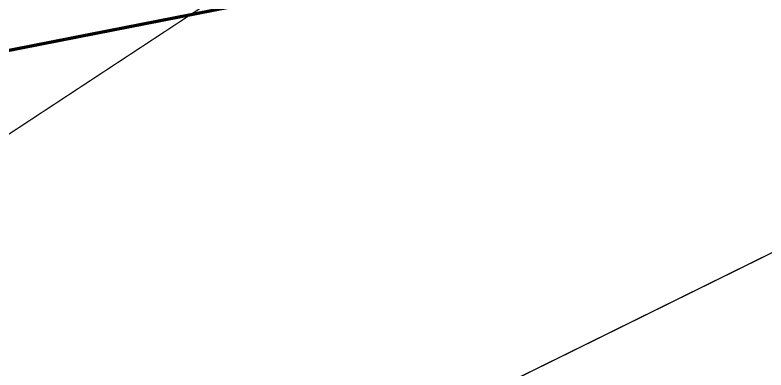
# Model space of a CAD drawing. Header units: metres. Extents: x 561401 to 594056, y 8460144 to 8508504.
# Drawn here: x 576796.2 to 576914.1, y 8492645.8 to 8492701.6 of the extents above; entities that cross this region are included whole.
import ezdxf

# ---------------------------------------------------------------- set-up
doc = ezdxf.new("R2010")
doc.units = ezdxf.units.M
doc.layers.add('1.1. DERECHO DE VIA', color=230, linetype='Continuous')
doc.layers.add('1.2. AFECTADOS BASE GRAFICA SUNARP', color=150, linetype='Continuous')

msp = doc.modelspace()

# ---------------------------------------------------------------- linework, layer by layer
at = {"layer": '1.1. DERECHO DE VIA', "color": 230, "linetype": 'Continuous', "lineweight": 40, "ltscale": 0.2, "const_width": 0.5}
msp.add_lwpolyline([(577046.87, 8492714.84), (577026.9, 8492713.68), (577006.91, 8492713.2), (576986.96, 8492714.46), (576967.02, 8492716.1), (576947.09, 8492717.74), (576936.13, 8492709.03), (576916.17, 8492707.81), (576906.21, 8492717.62), (576886.55, 8492713.97), (576866.92, 8492710.12), (576847.3, 8492706.27), (576827.67, 8492702.41), (576808.05, 8492698.56), (576788.42, 8492694.7)], dxfattribs=at)
at = {"layer": '1.2. AFECTADOS BASE GRAFICA SUNARP', "color": 64, "linetype": 'Continuous', "lineweight": -3, "const_width": 0.2}
for points in [[(576770.79, 8492666.78), (576826.61, 8492703.52), (576845.23, 8492721.92), (576882.36, 8492721.81), (576900.99, 8492740.21), (576938.12, 8492740.1), (576975.26, 8492739.99), (577012.4, 8492739.88), (577030.96, 8492739.83), (577049.53, 8492739.77), (577086.67, 8492739.66), (577123.81, 8492739.55), (577179.51, 8492739.39), (577235.21, 8492739.23), (577272.35, 8492739.12), (577309.49, 8492739.01)], [(578051.83, 8492607.66), (577959.21, 8492681.74), (577866.42, 8492700.46), (577755.01, 8492700.79), (577550.66, 8492664.49), (577420.62, 8492646.43), (577327.84, 8492665.15), (577179.29, 8492665.59), (577049.32, 8492665.97), (576919.34, 8492666.35), (576807.77, 8492611.32)]]:
    msp.add_lwpolyline(points, dxfattribs=at)

doc.saveas('drawing.dxf')
